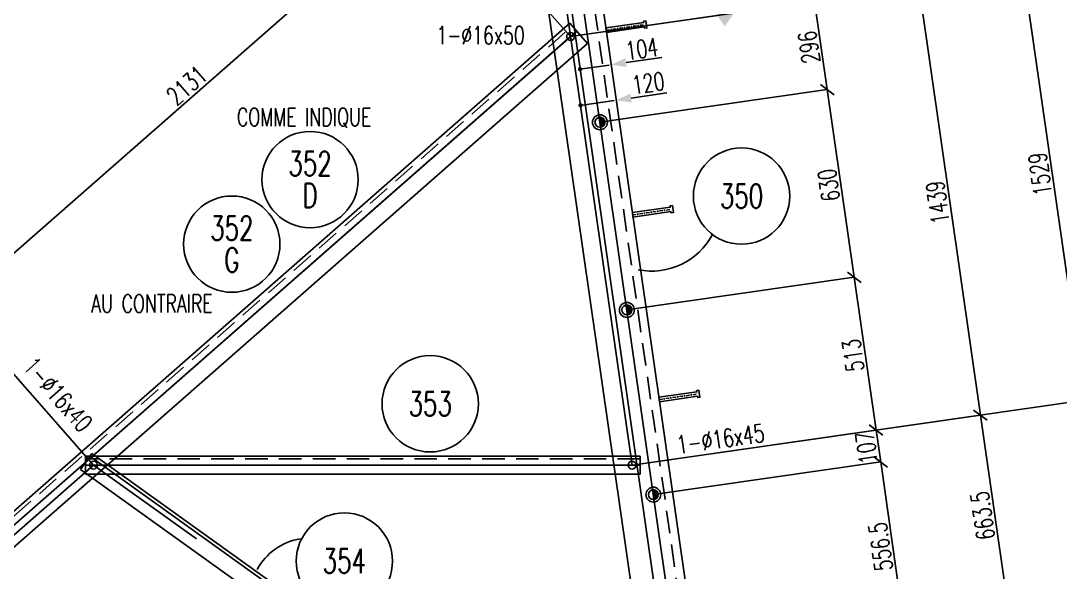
# Model space of a CAD drawing. Extents: x 142141 to 158361, y -133802 to -122322.
# Drawn here: x 149730 to 153183, y -126583 to -124751 of the extents above; entities that cross this region are included whole.
import ezdxf
from ezdxf.enums import TextEntityAlignment as Align

# ---------------------------------------------------------------- set-up
doc = ezdxf.new("R2010")
doc.units = 0
doc.header["$LTSCALE"] = 150
doc.header["$MEASUREMENT"] = 0
doc.linetypes.add('DASHDOT', pattern=[1, 0.5, -0.25, 0, -0.25])
doc.linetypes.add('DASHED', pattern=[0.75, 0.5, -0.25])
doc.layers.get('0').update_dxf_attribs({"linetype": 'CONTINUOUS'})
for name, color, linetype in [('ASSI', 6, 'CONTINUOUS'), ('BOLLINI_1', 7, 'CONTINUOUS'), ('BOLLINI_5', 7, 'CONTINUOUS'), ('Echelon', 3, 'CONTINUOUS'), ('FORI', 2, 'CONTINUOUS'), ('LINEA_ANG', 2, 'CONTINUOUS'), ('LS', 7, 'CONTINUOUS'), ('LSP', 3, 'CONTINUOUS'), ('MZ', 6, 'DASHDOT'), ('QT_MAL', 7, 'CONTINUOUS'), ('QT_MPR', 7, 'CONTINUOUS'), ('QT_MSP', 7, 'CONTINUOUS'), ('TESTI_A_P', 7, 'CONTINUOUS'), ('TRAT-Y', 7, 'DASHED')]:
    doc.layers.add(name, color=color, linetype=linetype)
doc.styles.add('QUOTE', font='ROMANS8.SHX', dxfattribs={"width": 0.7})
doc.styles.add('RQL', font='ROMANS8.SHX', dxfattribs={"width": 0.7})
doc.styles.add('RS', font='ROMANS8.shx', dxfattribs={"width": 0.7})
doc.styles.get("Standard").update_dxf_attribs({"font": 'ROMANS8.SHX', "width": 0.7})
doc.dimstyles.new('FRECCE1', dxfattribs={"dimtxt": 60, "dimasz": 6.6667, "dimexe": 0, "dimexo": 0, "dimgap": 1, "dimtad": 1, "dimzin": 0, "dimdsep": 46, "dimtxsty": 'RS', "dimblk1": 'QUOTP', "dimblk2": 'QUOTF', "dimsah": 1, "dimcen": 0, "dimclrd": 2, "dimclre": 2, "dimclrt": 7, "dimadec": 0, "dimazin": 0, "dimtfac": 1, "dimtix": 1, "dimtmove": 2, "dimatfit": 3, "dimldrblk": 'QUOTP', "dimfxl": 1, "dimtolj": 1, "dimtzin": 0, "dimarcsym": 0})
doc.dimstyles.new('TRATTO', dxfattribs={"dimscale": 0, "dimtxt": 60, "dimasz": 40, "dimexe": 0, "dimexo": 0, "dimgap": 10, "dimtad": 1, "dimrnd": 0.5, "dimdsep": 46, "dimtxsty": 'RS', "dimblk1": 'OBLIQUE', "dimblk2": 'OBLIQUE', "dimsah": 1, "dimcen": 0.09, "dimclrd": 2, "dimclre": 2, "dimclrt": 7, "dimadec": 0, "dimazin": 0, "dimtfac": 1, "dimtix": 1, "dimtmove": 2, "dimatfit": 3, "dimfxl": 1, "dimtolj": 1, "dimtzin": 0, "dimarcsym": 0})

# ---------------------------------------------------------------- blocks, each defined once
blk = doc.blocks.new('ASSE98')
blk.add_line((0, 0), (1, 0))
at = {"color": 7, "style": 'QUOTE', "width": 0.5, "flags": 1}
for tag, p in [('TI', (1.38308, 6.82731)), ('DI_S', (1.38308, 6.42178)), ('D_S', (1.38308, 6.02092)), ('E_S', (1.38308, 5.68065)), ('NFORI', (1.36454, 5.29792)), ('ALAR', (1.36349, 4.93246)), ('FAM', (1.3775, 4.54645)), ('ALA', (1.38308, 4.19257)), ('DISP2', (1.38308, 3.84971)), ('DISP1', (1.38308, 3.50686)), ('PINZAF', (1.38308, 3.164)), ('PINZAI', (1.38308, 2.82114)), ('TRP', (1.38308, 2.47829)), ('NP', (1.38308, 2.13543)), ('SV', (1.38308, 1.79257)), ('PESO', (1.38308, 1.44971)), ('QUA', (1.38308, 1.10686)), ('LUN', (1.38308, 0.764)), ('PROF', (1.38308, 0.42114)), ('POS', (1.38308, 0.07829))]:
    blk.add_attdef(tag, p, '', height=0.2, dxfattribs=at)
at = {"color": 7, "flags": 1}
for tag, p in [('LAV1', (3.07431, 6.82847)), ('LAV2', (3.07431, 6.49513)), ('LAV3', (3.07431, 6.1618)), ('LAV4', (3.07431, 5.82847)), ('LAV5', (3.07431, 5.49513)), ('LAV6', (3.07431, 5.1618)), ('LAV7', (3.07431, 4.82847)), ('LAV8', (3.07431, 4.49513)), ('LAV9', (3.07431, 4.1618)), ('LAV10', (3.07431, 3.82847))]:
    blk.add_attdef(tag, p, '', height=0.2, dxfattribs=at)
blk = doc.blocks.new('P20')
at = {"color": 0}
for p, q in [((0, 0.98), (0.02, 1)), ((0, 0.94), (0.06, 1)), ((1, -0.01), (0, 0.99)), ((0, 0.89), (0.1, 0.99)), ((0, 0.85), (0.14, 0.99)), ((0, 0.8), (0.18, 0.98)), ((0, 0.76), (0.22, 0.98)), ((0, 0.71), (0.25, 0.97)), ((0, 0.67), (0.29, 0.96)), ((1, -0.05), (0, 0.95)), ((0, 0.62), (0.32, 0.95)), ((0, 0.58), (0.36, 0.93)), ((0, 0.53), (0.39, 0.92)), ((0, 0.49), (0.42, 0.91)), ((1, -0.09), (0, 0.9)), ((0, 0.44), (0.45, 0.89)), ((0, 0.4), (0.48, 0.88)), ((0.99, -0.13), (0, 0.86)), ((0, 0.35), (0.51, 0.86)), ((0, 0.31), (0.54, 0.84)), ((0, 0.26), (0.56, 0.83)), ((0.99, -0.17), (0, 0.81)), ((0, 0.22), (0.59, 0.81)), ((0, 0.17), (0.61, 0.79)), ((0.98, -0.21), (0, 0.77)), ((0, 0.13), (0.64, 0.77)), ((0, 0.08), (0.66, 0.75)), ((0, 0.04), (0.69, 0.73)), ((0.97, -0.25), (0, 0.72)), ((0, -0.01), (0.71, 0.7)), ((0.96, -0.28), (0, 0.68)), ((0, -0.05), (0.73, 0.68)), ((0, -0.1), (0.75, 0.66)), ((0.95, -0.32), (0, 0.63)), ((0, -0.14), (0.77, 0.63)), ((0, -0.19), (0.79, 0.61)), ((0.94, -0.35), (0, 0.59)), ((0, -0.23), (0.81, 0.58)), ((0, -0.28), (0.83, 0.56)), ((0.92, -0.38), (0, 0.54)), ((0, -0.32), (0.85, 0.53)), ((0.91, -0.41), (0, 0.5)), ((0, -0.36), (0.87, 0.5)), ((0, -0.41), (0.88, 0.47)), ((0.9, -0.44), (0, 0.45)), ((0, -0.45), (0.9, 0.44)), ((0.88, -0.47), (0, 0.41)), ((0, -0.5), (0.91, 0.41)), ((0, -0.54), (0.92, 0.38)), ((0.87, -0.5), (0, 0.36)), ((0, -0.59), (0.94, 0.35)), ((0.85, -0.53), (0, 0.32)), ((0, -0.63), (0.95, 0.31)), ((0, -0.68), (0.96, 0.28)), ((0.83, -0.56), (0, 0.27)), ((0, -0.72), (0.97, 0.25)), ((0.81, -0.58), (0, 0.23)), ((0, -0.77), (0.98, 0.21)), ((0.79, -0.61), (0, 0.18)), ((0, -0.81), (0.99, 0.17)), ((0.77, -0.63), (0, 0.14)), ((0, -0.86), (0.99, 0.13)), ((0.75, -0.66), (0, 0.09)), ((0, -0.9), (1, 0.09)), ((0.73, -0.68), (0, 0.05)), ((0, -0.95), (1, 0.05)), ((0.71, -0.7), (0, 0.01)), ((0, -0.99), (1, 0.01)), ((1, 0.04), (0.04, 1)), ((1, 0.09), (0.09, 1)), ((0.99, 0.14), (0.14, 0.99)), ((0.98, 0.19), (0.19, 0.98)), ((0.97, 0.25), (0.25, 0.97)), ((0.95, 0.31), (0.31, 0.95)), ((0.92, 0.38), (0.38, 0.92)), ((0.88, 0.47), (0.47, 0.88)), ((0.81, 0.59), (0.59, 0.81)), ((0.69, -0.73), (0, -0.04)), ((0.66, -0.75), (0, -0.08)), ((0.64, -0.77), (0, -0.13)), ((0.61, -0.79), (0, -0.17)), ((0.59, -0.81), (0, -0.22)), ((0.56, -0.83), (0, -0.26)), ((0.54, -0.84), (0, -0.31)), ((0.51, -0.86), (0, -0.35)), ((0.48, -0.88), (0, -0.4)), ((0.45, -0.89), (0, -0.44)), ((0.42, -0.91), (0, -0.49)), ((0.39, -0.92), (0, -0.53)), ((0.36, -0.93), (0, -0.58)), ((0.32, -0.95), (0, -0.62)), ((0.29, -0.96), (0, -0.67)), ((0.25, -0.97), (0, -0.71)), ((0.22, -0.98), (0, -0.76)), ((0.18, -0.98), (0, -0.8)), ((0.14, -0.99), (0, -0.85)), ((0.1, -0.99), (0, -0.89)), ((0.04, -1), (1, -0.04)), ((0.09, -1), (1, -0.09)), ((0.14, -0.99), (0.99, -0.14)), ((0.19, -0.98), (0.98, -0.19)), ((0.25, -0.97), (0.97, -0.25)), ((0.31, -0.95), (0.95, -0.31)), ((0.38, -0.92), (0.92, -0.38)), ((0.47, -0.88), (0.88, -0.47)), ((0.59, -0.81), (0.81, -0.59))]:
    blk.add_line(p, q, dxfattribs=at)
for radius in [1.5, 1]:
    blk.add_circle((0, 0), radius)
blk = doc.blocks.new('16')
blk.add_circle((0, 0), 1)
blk = doc.blocks.new('A$C6E393FD9')
at = {"layer": 'Echelon'}
blk.add_lwpolyline([(2.5, 0), (0, 19.8), (168.6, 41.4), (167.9, 47.2), (177.8, 48.5), (181.8, 17.1), (171.9, 15.8), (171.2, 21.6), (2.5, 0)], close=True, dxfattribs=at)
at = {"layer": 'MZ', "ltscale": 0.2}
blk.add_line((1.3, 9.9), (179.8, 32.8), dxfattribs=at)
blk = doc.blocks.new('QUOTP')
at = {"layer": 'ASSI', "color": 2, "const_width": 1.07}
blk.add_lwpolyline([(-0.53, 0, 1), (0.53, 0, 1)], format="xyb", close=True, dxfattribs=at)
blk = doc.blocks.new('QUOTF')
at = {"layer": 'LS', "color": 2}
blk.add_line((7.5, 0), (25.5, 0), dxfattribs=at)
blk.add_solid([(7.5, 2.25), (0, 0), (7.5, -2.25)], dxfattribs=at)
blk = doc.blocks.new('*D133')
at = {"layer": 'QT_MAL', "color": 2, "lineweight": -2, "transparency": 16777216}
blk.add_line((151596.1, -125030.6), (151701.7, -125015.4), dxfattribs=at)
at = {"layer": 'QT_MAL', "color": 2, "lineweight": -2, "transparency": 16777216, "xscale": 6.6667, "yscale": 6.6667, "zscale": 6.6667}
for name, p, rotation in [('QUOTF', (151708.3, -125014.5), 8.166139302354292), ('QUOTP', (151589.5, -125031.5), 188.1661393023543)]:
    blk.add_blockref(name, p, dxfattribs=dict(at, rotation=rotation))
at = {"layer": 'QT_MAL', "color": 7, "transparency": 16777216, "insert": (151814.7, -124957.3), "char_height": 60, "attachment_point": 5, "rotation": 8.1661, "style": 'RS'}
blk.add_mtext('\\A1;120', dxfattribs=at)
blk = doc.blocks.new('*D134')
at = {"layer": 'QT_MAL', "color": 2, "lineweight": -2, "transparency": 16777216}
for p, q in [((151595, -124910.5), (151684.7, -124897.6)), ((151691.3, -124896.6), (151691.3, -124896.6)), ((151588.4, -124911.4), (151588.4, -124911.4))]:
    blk.add_line(p, q, dxfattribs=at)
at = {"layer": 'QT_MAL', "color": 2, "lineweight": -2, "transparency": 16777216, "xscale": 6.6667, "yscale": 6.6667, "zscale": 6.6667}
for name, p, rotation in [('QUOTF', (151691.3, -124896.6), 8.166139302354292), ('QUOTP', (151588.4, -124911.4), 188.1661393023543)]:
    blk.add_blockref(name, p, dxfattribs=dict(at, rotation=rotation))
at = {"layer": 'QT_MAL', "color": 7, "transparency": 16777216, "insert": (151793.4, -124844.2), "char_height": 60, "attachment_point": 5, "rotation": 8.1661, "style": 'RS'}
blk.add_mtext('\\A1;104', dxfattribs=at)
blk = doc.blocks.new('_OBLIQUE')
at = {"color": 0, "linetype": 'ByBlock'}
blk.add_line((-0.5, -0.5), (0.5, 0.5), dxfattribs=at)
blk = doc.blocks.new('*D19')
at = {"layer": 'QT_MPR', "color": 2, "lineweight": -2, "transparency": 16777216}
for p, q in [((151559.7, -124711.4), (153047.5, -124497.9)), ((153047.5, -124497.9), (153264.6, -126011.3)), ((151761, -126227.1), (153264.6, -126011.3))]:
    blk.add_line(p, q, dxfattribs=at)
at = {"layer": 'QT_MPR', "color": 2, "lineweight": -2, "transparency": 16777216, "xscale": 40, "yscale": 40, "zscale": 40}
for p, rotation in [((153047.5, -124497.9), 98.1661393023543), ((153264.6, -126011.3), 278.1661393023543)]:
    blk.add_blockref('_OBLIQUE', p, dxfattribs=dict(at, rotation=rotation))
at = {"layer": 'QT_MPR', "color": 7, "transparency": 16777216, "insert": (153116.4, -125260.3), "char_height": 60, "attachment_point": 5, "rotation": 98.1661, "style": 'RS'}
blk.add_mtext('\\A1;1529', dxfattribs=at)
blk = doc.blocks.new('*D20')
at = {"layer": 'QT_MPR', "color": 2, "lineweight": -2, "transparency": 16777216}
for p, q in [((151761, -126227.1), (153264.6, -126011.3)), ((153264.6, -126011.3), (153482.5, -127529.3)), ((151994.7, -127742.8), (153482.5, -127529.3))]:
    blk.add_line(p, q, dxfattribs=at)
at = {"layer": 'QT_MPR', "color": 2, "lineweight": -2, "transparency": 16777216, "xscale": 40, "yscale": 40, "zscale": 40}
for p, rotation in [((153264.6, -126011.3), 98.1661393023543), ((153482.5, -127529.3), 278.1661393023543)]:
    blk.add_blockref('_OBLIQUE', p, dxfattribs=dict(at, rotation=rotation))
at = {"layer": 'QT_MPR', "color": 7, "transparency": 16777216, "insert": (153333.9, -126776), "char_height": 60, "attachment_point": 5, "rotation": 98.1661, "style": 'RS'}
blk.add_mtext('\\A1;1533.5', dxfattribs=at)
blk = doc.blocks.new('*D26')
at = {"layer": 'QT_MPR', "color": 2, "lineweight": -2, "transparency": 16777216}
for p, q in [((151559.7, -124711.4), (152701, -124547.6)), ((152701, -124547.6), (152713.8, -124636.7)), ((151556.6, -124802.8), (152713.8, -124636.7))]:
    blk.add_line(p, q, dxfattribs=at)
at = {"layer": 'QT_MPR', "color": 2, "lineweight": -2, "transparency": 16777216, "xscale": 40, "yscale": 40, "zscale": 40}
for p, rotation in [((152701, -124547.6), 98.1661393023543), ((152713.8, -124636.7), 278.1661393023543)]:
    blk.add_blockref('_OBLIQUE', p, dxfattribs=dict(at, rotation=rotation))
at = {"layer": 'QT_MPR', "color": 7, "transparency": 16777216, "insert": (152667.7, -124599.3), "char_height": 60, "attachment_point": 5, "rotation": 98.1661, "style": 'RS'}
blk.add_mtext('\\A1;90', dxfattribs=at)
blk = doc.blocks.new('*D27')
at = {"layer": 'QT_MPR', "color": 2, "lineweight": -2, "transparency": 16777216}
for p, q in [((151556.6, -124802.8), (152713.8, -124636.7)), ((152713.8, -124636.7), (152918.2, -126061)), ((151761, -126227.1), (152918.2, -126061))]:
    blk.add_line(p, q, dxfattribs=at)
at = {"layer": 'QT_MPR', "color": 2, "lineweight": -2, "transparency": 16777216, "xscale": 40, "yscale": 40, "zscale": 40}
for p, rotation in [((152713.8, -124636.7), 98.1661393023543), ((152918.2, -126061), 278.1661393023543)]:
    blk.add_blockref('_OBLIQUE', p, dxfattribs=dict(at, rotation=rotation))
at = {"layer": 'QT_MPR', "color": 7, "transparency": 16777216, "insert": (152776.4, -125354.5), "char_height": 60, "attachment_point": 5, "rotation": 98.1661, "style": 'RS'}
blk.add_mtext('\\A1;1439', dxfattribs=at)
blk = doc.blocks.new('*D28')
at = {"layer": 'QT_MPR', "color": 2, "lineweight": -2, "transparency": 16777216}
for p, q in [((151761, -126227.1), (152918.2, -126061)), ((152918.2, -126061), (153012.4, -126718)), ((151871.1, -126881.7), (153012.4, -126718))]:
    blk.add_line(p, q, dxfattribs=at)
at = {"layer": 'QT_MPR', "color": 2, "lineweight": -2, "transparency": 16777216, "xscale": 40, "yscale": 40, "zscale": 40}
for p, rotation in [((152918.2, -126061), 98.1661393023543), ((153012.4, -126718), 278.1661393023543)]:
    blk.add_blockref('_OBLIQUE', p, dxfattribs=dict(at, rotation=rotation))
at = {"layer": 'QT_MPR', "color": 7, "transparency": 16777216, "insert": (152925.7, -126395.2), "char_height": 60, "attachment_point": 5, "rotation": 98.1661, "style": 'RS'}
blk.add_mtext('\\A1;663.5', dxfattribs=at)
blk = doc.blocks.new('*D35')
at = {"layer": 'QT_MSP', "color": 2, "lineweight": -2, "transparency": 16777216}
for p, q in [((151556.6, -124802.8), (152367.3, -124686.4)), ((152367.3, -124686.4), (152409.4, -124979.4)), ((151654.1, -125087.8), (152409.4, -124979.4))]:
    blk.add_line(p, q, dxfattribs=at)
at = {"layer": 'QT_MSP', "color": 2, "lineweight": -2, "transparency": 16777216, "xscale": 40, "yscale": 40, "zscale": 40}
for p, rotation in [((152367.3, -124686.4), 98.1661393023543), ((152409.4, -124979.4), 278.1661393023543)]:
    blk.add_blockref('_OBLIQUE', p, dxfattribs=dict(at, rotation=rotation))
at = {"layer": 'QT_MSP', "color": 7, "transparency": 16777216, "insert": (152348.8, -124838.6), "char_height": 60, "attachment_point": 5, "rotation": 98.1661, "style": 'RS'}
blk.add_mtext('\\A1;296', dxfattribs=at)
blk = doc.blocks.new('*D36')
at = {"layer": 'QT_MSP', "color": 2, "lineweight": -2, "transparency": 16777216}
for p, q in [((151654.1, -125087.8), (152409.4, -124979.4)), ((152409.4, -124979.4), (152498.9, -125603)), ((151743.6, -125711.4), (152498.9, -125603))]:
    blk.add_line(p, q, dxfattribs=at)
at = {"layer": 'QT_MSP', "color": 2, "lineweight": -2, "transparency": 16777216, "xscale": 40, "yscale": 40, "zscale": 40}
for p, rotation in [((152409.4, -124979.4), 98.1661393023543), ((152498.9, -125603), 278.1661393023543)]:
    blk.add_blockref('_OBLIQUE', p, dxfattribs=dict(at, rotation=rotation))
at = {"layer": 'QT_MSP', "color": 7, "transparency": 16777216, "insert": (152414.5, -125296.9), "char_height": 60, "attachment_point": 5, "rotation": 98.1661, "style": 'RS'}
blk.add_mtext('\\A1;630', dxfattribs=at)
blk = doc.blocks.new('*D37')
at = {"layer": 'QT_MSP', "color": 2, "lineweight": -2, "transparency": 16777216}
for p, q in [((151743.6, -125711.4), (152498.9, -125603)), ((152498.9, -125603), (152571.7, -126110.7)), ((151761, -126227.1), (152571.7, -126110.7))]:
    blk.add_line(p, q, dxfattribs=at)
at = {"layer": 'QT_MSP', "color": 2, "lineweight": -2, "transparency": 16777216, "xscale": 40, "yscale": 40, "zscale": 40}
for p, rotation in [((152498.9, -125603), 98.1661393023543), ((152571.7, -126110.7), 278.1661393023543)]:
    blk.add_blockref('_OBLIQUE', p, dxfattribs=dict(at, rotation=rotation))
at = {"layer": 'QT_MSP', "color": 7, "transparency": 16777216, "insert": (152495.7, -125862.6), "char_height": 60, "attachment_point": 5, "rotation": 98.1661, "style": 'RS'}
blk.add_mtext('\\A1;513', dxfattribs=at)
blk = doc.blocks.new('*D38')
at = {"layer": 'QT_MSP', "color": 2, "lineweight": -2, "transparency": 16777216}
for p, q in [((151761, -126227.1), (152571.7, -126110.7)), ((152571.7, -126110.7), (152586.9, -126216.7)), ((151831.7, -126325.1), (152586.9, -126216.7))]:
    blk.add_line(p, q, dxfattribs=at)
at = {"layer": 'QT_MSP', "color": 2, "lineweight": -2, "transparency": 16777216, "xscale": 40, "yscale": 40, "zscale": 40}
for p, rotation in [((152571.7, -126110.7), 98.1661393023543), ((152586.9, -126216.7), 278.1661393023543)]:
    blk.add_blockref('_OBLIQUE', p, dxfattribs=dict(at, rotation=rotation))
at = {"layer": 'QT_MSP', "color": 7, "transparency": 16777216, "insert": (152539.7, -126169.4), "char_height": 60, "attachment_point": 5, "rotation": 98.1661, "style": 'RS'}
blk.add_mtext('\\A1;107', dxfattribs=at)
blk = doc.blocks.new('*D39')
at = {"layer": 'QT_MSP', "color": 2, "lineweight": -2, "transparency": 16777216}
for p, q in [((151831.7, -126325.1), (152586.9, -126216.7)), ((152586.9, -126216.7), (152666, -126767.7)), ((151871.1, -126881.7), (152666, -126767.7))]:
    blk.add_line(p, q, dxfattribs=at)
at = {"layer": 'QT_MSP', "color": 2, "lineweight": -2, "transparency": 16777216, "xscale": 40, "yscale": 40, "zscale": 40}
for p, rotation in [((152586.9, -126216.7), 98.1661393023543), ((152666, -126767.7), 278.1661393023543)]:
    blk.add_blockref('_OBLIQUE', p, dxfattribs=dict(at, rotation=rotation))
at = {"layer": 'QT_MSP', "color": 7, "transparency": 16777216, "insert": (152586.9, -126497.9), "char_height": 60, "attachment_point": 5, "rotation": 98.1661, "style": 'RS'}
blk.add_mtext('\\A1;556.5', dxfattribs=at)
blk = doc.blocks.new('xxx')
blk.add_circle((0, 0), 8)
at = {"color": 3, "style": 'RQL', "width": 0.7}
blk.add_attdef('POS', text='', height=4, dxfattribs=at).set_placement((0, 0), align=Align.MIDDLE)
at = {"style": 'RQL', "width": 0.7, "flags": 1}
for tag, p in [('POS1', (-0.39, -5.42)), ('TIPO', (-0.39, -8.66))]:
    blk.add_attdef(tag, p, '', height=2, dxfattribs=at)
blk = doc.blocks.new('YYY')
blk.add_circle((0, 0), 8)
at = {"color": 3, "style": 'RQL', "width": 0.7}
for tag, p in [('POS3', (0, 0.65)), ('POS2', (0, -4.63))]:
    blk.add_attdef(tag, text='', height=4, dxfattribs=at).set_placement(p, align=Align.CENTER)
at = {"style": 'RQL', "width": 0.7, "flags": 1}
blk.add_attdef('TIPO', text='', height=3, dxfattribs=at).set_placement((0, 0), align=Align.MIDDLE_CENTER)
blk = doc.blocks.new('*D68')
at = {"layer": 'QT_MPR', "color": 2, "lineweight": -2, "transparency": 16777216}
for p, q in [((147856.8, -127146.6), (149507.3, -125697.9)), ((149971.8, -126227.1), (149507.3, -125697.9)), ((148304.8, -127657), (147856.8, -127146.6))]:
    blk.add_line(p, q, dxfattribs=at)
at = {"layer": 'QT_MPR', "color": 2, "lineweight": -2, "transparency": 16777216, "xscale": 40, "yscale": 40, "zscale": 40}
for p, rotation in [((149507.3, -125697.9), 41.27462659253668), ((147856.8, -127146.6), 221.2746265925367)]:
    blk.add_blockref('_OBLIQUE', p, dxfattribs=dict(at, rotation=rotation))
at = {"layer": 'QT_MPR', "color": 7, "transparency": 16777216, "insert": (148655.7, -126392.2), "char_height": 60, "attachment_point": 5, "rotation": 41.2746, "style": 'RS'}
blk.add_mtext('\\A1;2196', dxfattribs=at)
blk = doc.blocks.new('*D69')
at = {"layer": 'QT_MPR', "color": 2, "lineweight": -2, "transparency": 16777216}
for p, q in [((149507.3, -125697.9), (151108.6, -124292.4)), ((151556.6, -124802.8), (151108.6, -124292.4)), ((149971.8, -126227.1), (149507.3, -125697.9))]:
    blk.add_line(p, q, dxfattribs=at)
at = {"layer": 'QT_MPR', "color": 2, "lineweight": -2, "transparency": 16777216, "xscale": 40, "yscale": 40, "zscale": 40}
for p, rotation in [((151108.6, -124292.4), 41.27462659253668), ((149507.3, -125697.9), 221.2746265925367)]:
    blk.add_blockref('_OBLIQUE', p, dxfattribs=dict(at, rotation=rotation))
at = {"layer": 'QT_MPR', "color": 7, "transparency": 16777216, "insert": (150281.6, -124965.1), "char_height": 60, "attachment_point": 5, "rotation": 41.2746, "style": 'RS'}
blk.add_mtext('\\A1;2131', dxfattribs=at)
blk = doc.blocks.new('bull')
at = {"style": 'RS', "width": 0.7, "flags": 1}
for tag, p in [('NN', (-12.25, 0)), ('DIAMETRO', (0, -4.86)), ('SERRAGGIO', (0, -9.71)), ('LUNGHEZZA', (0, -14.57)), ('NB', (0, -19.43)), ('TIPO', (0, -24.12)), ('EL', (-0.14, -29))]:
    blk.add_attdef(tag, p, '', height=3, dxfattribs=at)
at = {"style": 'RS', "width": 0.7}
blk.add_attdef('BULLONE', (0, 0), '', height=3, dxfattribs=at)

msp = doc.modelspace()

# ---------------------------------------------------------------- linework, layer by layer
at = {"layer": 'ASSI'}
msp.add_arc((150689.531, -126667.985), 198.187, 98.693821, 151.701795, dxfattribs=at)
at = {"layer": 'LINEA_ANG'}
for p, q in [((151839.368, -127195.415), (151405.707, -124173.372)), ((151583.882, -124147.804), (152017.542, -127169.847)), ((148261.273, -127648.648), (151553.841, -124758.638)), ((151553.841, -124758.638), (151613.211, -124826.278)), ((151613.211, -124826.278), (148352.96, -127687.922)), ((149928.312, -126241.431), (149966.17, -126188.594)), ((149944.81, -126257.08), (149944.81, -126197.08)), ((149944.81, -126197.08), (151787.81, -126197.08)), ((149959.763, -126197.536), (151998.476, -127658.259)), ((149966.17, -126188.594), (152004.883, -127649.317)), ((151787.81, -126197.08), (151787.81, -126257.08)), ((151967.025, -127702.155), (149928.312, -126241.431)), ((151787.81, -126257.08), (149944.81, -126257.08))]:
    msp.add_line(p, q, dxfattribs=at)
at = {"layer": 'LS', "color": 6}
for p, q in [((152024.827, -127952.781), (151480.937, -124162.576)), ((152064.422, -127947.099), (151520.531, -124156.895)), ((151531.07, -124624.579), (151761.027, -126227.08)), ((148207.1, -127742.767), (151556.638, -124802.754)), ((149971.81, -126227.08), (149689.451, -126474.916)), ((150314.058, -126472.299), (149971.81, -126227.08))]:
    msp.add_line(p, q, dxfattribs=at)
msp.add_arc((151826.537, -125354.554), 227.816, 258.620688, 332.213622, dxfattribs=at)
at = {"layer": 'LSP'}
for points in [[(152069.018, -124769.015), (151999.018, -124669.015), (152069.018, -124679.015)], [(152069.018, -124769.015), (152139.018, -124669.015), (152069.018, -124679.015)]]:
    msp.add_solid(points, dxfattribs=at)
at = {"layer": 'TRAT-Y'}
for p, q in [((151556.166, -124151.781), (151989.826, -127173.825)), ((148269.849, -127658.418), (151562.417, -124768.408))]:
    msp.add_line(p, q, dxfattribs=at)
at = {"layer": 'TRAT-Y', "color": 2}
msp.add_line((151787.81, -126206.08), (149944.81, -126206.08), dxfattribs=at)

# ---------------------------------------------------------------- block references
at = {"layer": 'ASSI'}
for p, xscale, zscale, rotation in [((152017.542, -127169.847), 3053, 3053, 98.16613930235431), ((152004.883, -127649.317), 2508, 2508, 144.3786791360386)]:
    msp.add_blockref('ASSE98', p, dxfattribs=dict(at, xscale=xscale, zscale=zscale, rotation=rotation))
ref = msp.add_blockref('ASSE98', (151576.93, -124784.943), dxfattribs=dict(at, xscale=4381, rotation=221.2746265925367))
ref.add_attrib('PROF', 'L90x6', (148859.716, -127022.952), dxfattribs={"layer": '0', "color": 2, "height": 70, "rotation": 41.274627, "style": 'QUOTE', "width": 0.7})
ref.add_attrib('LUN', '4381', (149234.242, -126694.217), dxfattribs={"layer": '0', "color": 2, "height": 70, "rotation": 41.274627, "style": 'QUOTE', "width": 0.7})
ref.add_attrib('PESO', '4327 C/C T.E.', (149164.511, -127159.666), dxfattribs={"layer": '0', "color": 2, "height": 70, "rotation": 41.274627, "style": 'QUOTE', "width": 0.7})
ref.add_attrib('SV', 'Lg.', (149118.402, -126795.893), dxfattribs={"layer": '0', "color": 2, "height": 70, "rotation": 41.274627, "style": 'QUOTE', "width": 0.7})
ref.add_attrib('LAV1', 'CB 43x43', (148486.051, -127661.67), dxfattribs={"layer": '0', "color": 7, "height": 60, "rotation": 41.274627, "width": 0.7})
at = {"layer": 'ASSI', "xscale": 1843, "rotation": 179.9999999999992}
msp.add_blockref('ASSE98', (151787.81, -126227.08), dxfattribs=at)
at = {"layer": 'BOLLINI_1', "xscale": 20, "yscale": 20, "zscale": 20}
for p, values in [((152124.544, -125333.102), {'POS': '350'}), ((151090.381, -126023.326), {'POS': '353'}), ((150805.038, -126545.764), {'POS': '354'})]:
    msp.add_blockref('xxx', p, dxfattribs=at).add_auto_attribs(values)
at = {"layer": 'BOLLINI_5', "xscale": 19.99970832482618, "yscale": 19.99970832476798, "zscale": 19.99970832479172}
msp.add_blockref('YYY', (150691.096, -125278.34), dxfattribs=at).add_auto_attribs({'POS3': '352', 'POS2': 'D'})
at = {"layer": 'BOLLINI_5'}
ref = msp.add_blockref('YYY', (150431.085, -125492.837), dxfattribs=dict(at, xscale=-19.99970832482618, yscale=19.99970832476798, zscale=19.99970832479172))
ref.add_attrib('POS3', '352', dxfattribs={"layer": '0', "color": 3, "height": 79.9988, "style": 'RQL', "width": 0.7}).set_placement((150431.085, -125479.898), align=Align.CENTER)
ref.add_attrib('POS2', 'G', dxfattribs={"layer": '0', "color": 3, "height": 79.999, "style": 'RQL', "width": 0.7}).set_placement((150431.085, -125585.444), align=Align.CENTER)
at = {"layer": 'FORI'}
for name, p, xscale, yscale, zscale in [('16', (151556.638, -124802.754), -13, 13, 13), ('P20', (151743.603, -125711.41), 16.5, 16.5, 16.5), ('P20', (151831.67, -126325.123), 16.5, 16.5, 16.5)]:
    msp.add_blockref(name, p, dxfattribs=dict(at, xscale=xscale, yscale=yscale, zscale=zscale))
for name, p, xscale, yscale, zscale, rotation in [('P20', (151654.115, -125087.798), 16.5, 16.5, 16.5, 7.543052222774048), ('16', (149971.81, -126227.08), -13, 13, 13, 359.9999999999991), ('16', (151761.027, -126227.08), -13, 13, 13, 359.9999999999991)]:
    msp.add_blockref(name, p, dxfattribs=dict(at, xscale=xscale, yscale=yscale, zscale=zscale, rotation=rotation))
at = {"layer": 'LS', "xscale": 0.7500000000000001, "yscale": 0.7500000000000001, "zscale": 0.7500000000000001, "rotation": 0.8689299996759822}
for p in [(151674.013, -124789.202), (151762.08, -125402.915), (151850.148, -126016.629)]:
    msp.add_blockref('A$C6E393FD9', p, dxfattribs=at)
at = {"layer": 'LS', "color": 7, "xscale": 20, "yscale": 20, "zscale": 20}
msp.add_blockref('bull', (151110.792, -124828.638), dxfattribs=at).add_auto_attribs({'BULLONE': '1-%%c16x50                '})
for p, rotation, values in [((149734.368, -125902.189), 311.2746265925367, {'BULLONE': '1-%%c16x40                '}), ((151914.099, -126190.604), 8.166139302355472, {'BULLONE': '1-%%c16x45                '})]:
    msp.add_blockref('bull', p, dxfattribs=dict(at, rotation=rotation)).add_auto_attribs(values)

# ---------------------------------------------------------------- texts
at = {"layer": 'TESTI_A_P', "style": 'RS', "width": 0.7}
for s, p in [('COMME INDIQUE', (150447.966, -125100.666)), ('AU CONTRAIRE', (149964.378, -125720.206))]:
    msp.add_text(s, height=60, dxfattribs=at).set_placement(p)

# ---------------------------------------------------------------- dimensions: what is measured, and where the dimension line sits
at = {"layer": 'QT_MAL'}
for base, p1, p2, text, picture, middle in [((151691.338, -124896.628), (151588.392, -124911.401), (151691.338, -124896.628), '104', '*D134', (151793.419, -124844.19)), ((151708.25, -125014.487), (151589.467, -125031.532), (151708.25, -125014.487), '120', '*D133', (151814.695, -124957.276))]:
    dim = msp.add_linear_dim(base=base, p1=p1, p2=p2, angle=8.166139, text=text, dimstyle='FRECCE1', dxfattribs=at)
    dim.commit()
    dim.dimension.update_dxf_attribs({"geometry": picture, "text_midpoint": middle, "dimtype": 160})
at = {"layer": 'QT_MPR'}
for base, p1, p2, angle, text, picture, middle in [((151108.64, -124292.353), (149971.81, -126227.08), (151556.638, -124802.754), 41.274627, '2131', '*D69', (150281.593, -124965.059)), ((153264.625, -126011.315), (151559.691, -124711.393), (151761.027, -126227.08), 98.166139, '1529', '*D19', (153116.444, -125260.29)), ((152713.784, -124636.704), (151559.691, -124711.393), (151556.638, -124802.754), 98.166139, '90', '*D26', (152667.708, -124599.271)), ((152918.174, -126061.031), (151556.638, -124802.754), (151761.027, -126227.08), 98.166139, '1439', '*D27', (152776.385, -125354.549)), ((149507.32, -125697.89), (148304.803, -127657.01), (149971.81, -126227.08), 41.274627, '2196', '*D68', (148655.676, -126392.187)), ((153482.451, -127529.275), (151761.027, -126227.08), (151994.69, -127742.767), 98.166139, '1533.5', '*D20', (153333.943, -126775.977)), ((153012.444, -126717.971), (151761.027, -126227.08), (151871.136, -126881.748), 98.166139, '663.5', '*D28', (152925.715, -126395.183))]:
    dim = msp.add_linear_dim(base=base, p1=p1, p2=p2, angle=angle, text=text, dimstyle='TRATTO', override={"dimscale": 1}, dxfattribs=at)
    dim.commit()
    dim.dimension.update_dxf_attribs({"geometry": picture, "text_midpoint": middle, "dimtype": 160})
at = {"layer": 'QT_MSP'}
for base, p1, p2, text, picture, middle in [((152409.378, -124979.418), (151556.638, -124802.754), (151654.115, -125087.798), '296', '*D35', (152348.761, -124838.601)), ((152498.866, -125603.03), (151654.115, -125087.798), (151743.603, -125711.41), '630', '*D36', (152414.528, -125296.906)), ((152571.723, -126110.746), (151743.603, -125711.41), (151761.027, -126227.08), '513', '*D37', (152495.7, -125862.57)), ((152586.933, -126216.744), (151761.027, -126227.08), (151831.67, -126325.123), '107', '*D38', (152539.734, -126169.427)), ((152665.993, -126767.686), (151831.67, -126325.123), (151871.136, -126881.748), '556.5', '*D39', (152586.869, -126497.897))]:
    dim = msp.add_linear_dim(base=base, p1=p1, p2=p2, angle=98.166139, text=text, dimstyle='TRATTO', override={"dimscale": 1}, dxfattribs=at)
    dim.commit()
    dim.dimension.update_dxf_attribs({"geometry": picture, "text_midpoint": middle, "dimtype": 160})

doc.saveas('drawing.dxf')
